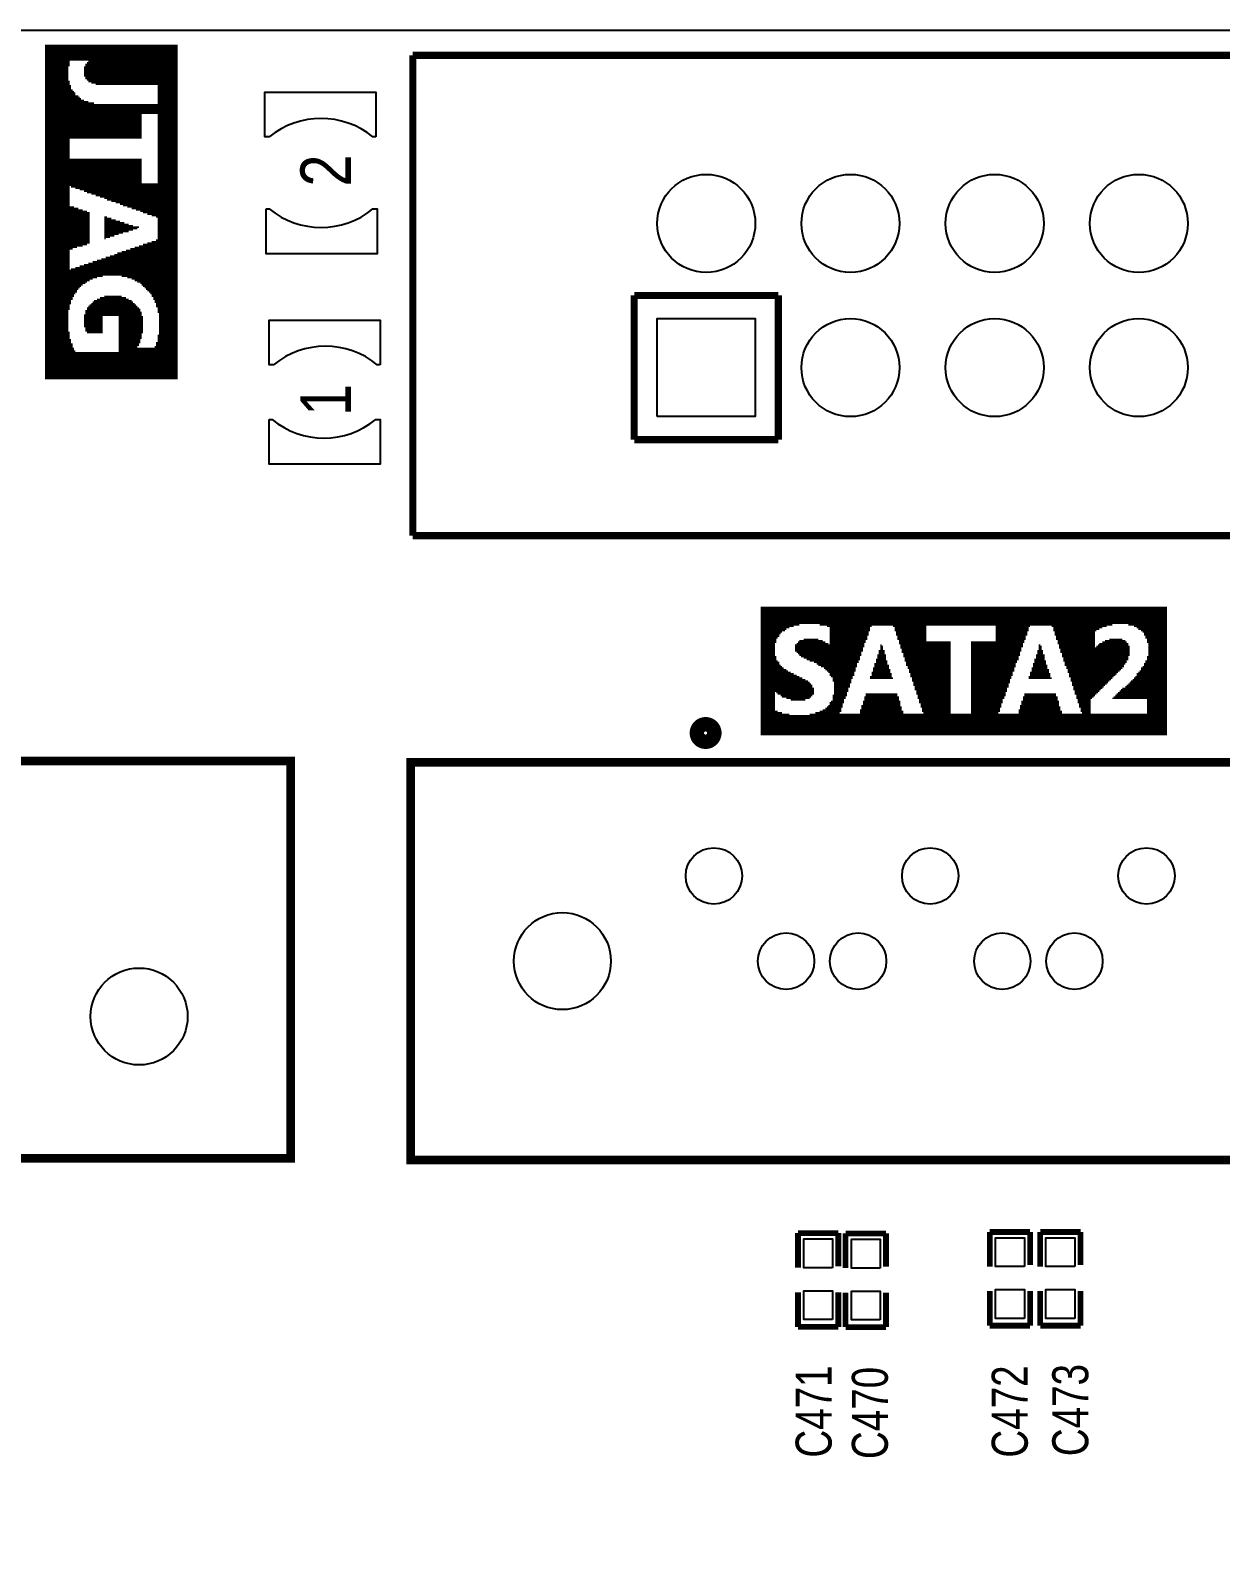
# Model space of a CAD drawing. Extents: x -7 to 215, y -4 to 107.
# Drawn here: x 27.19 to 48.15, y 79.84 to 106.65 of the extents above; entities that cross this region are included whole.
import ezdxf

# ---------------------------------------------------------------- set-up
doc = ezdxf.new("R2010")
doc.units = 0
for name, color, linetype in [('BG_OUTLINE', 3, 'CONTINUOUS'), ('BG_SILKSCREEN_TOP', 2, 'CONTINUOUS'), ('MA_PEN3', 5, 'CONTINUOUS'), ('PG_SILKSCREEN_TOP', 6, 'CONTINUOUS'), ('PIN_TOP', 7, 'CONTINUOUS'), ('RD_SILKSCREEN_TOP', 8, 'CONTINUOUS')]:
    doc.layers.add(name, color=color, linetype=linetype)

msp = doc.modelspace()

# ---------------------------------------------------------------- linework, layer by layer
at = {"layer": 'BG_OUTLINE'}
msp.add_lwpolyline([(143.775938, 106.654092), (0, 106.654092), (0, 84.5312), (0, 82.086196), (0, 17.586198), (0, 0), (15.002764, 0), (15.002764, 8.255), (33.341564, 8.255), (33.341564, 0), (41.342564, 0), (41.342564, 6.4262, -1), (45.000164, 6.4262), (45.000164, -3.9878), (45.508164, -4.4958), (55.680864, -4.4958)], format="xyb", dxfattribs=at)
at = {"layer": 'BG_SILKSCREEN_TOP'}
for points in [[(33.273492, 104.779064), (33.221422, 104.779064, 0.356579), (31.395162, 104.779064), (31.317692, 104.779064), (31.317692, 105.566464), (33.273492, 105.566464)], [(31.343092, 103.509064), (31.395162, 103.509064, 0.356579), (33.221422, 103.509064), (33.298892, 103.509064), (33.298892, 102.721664), (31.343092, 102.721664)], [(33.349692, 100.765864), (33.297622, 100.765864, 0.356579), (31.471362, 100.765864), (31.393892, 100.765864), (31.393892, 101.553264), (33.349692, 101.553264)], [(31.393892, 99.800664), (31.445962, 99.800664, 0.356579), (33.272222, 99.800664), (33.349692, 99.800664), (33.349692, 99.013264), (31.393892, 99.013264)]]:
    msp.add_lwpolyline(points, format="xyb", close=True, dxfattribs=at)
at = {"layer": 'MA_PEN3', "const_width": 0.0254}
for points in [[(27.459432, 106.401616), (27.459432, 100.508816)], [(27.484832, 106.401616), (27.484832, 100.508816)], [(27.510232, 106.401616), (27.510232, 100.508816)], [(27.535632, 106.401616), (27.535632, 100.508816)], [(27.561032, 106.401616), (27.561032, 100.508816)], [(27.586432, 106.401616), (27.586432, 100.508816)], [(27.611832, 106.401616), (27.611832, 100.508816)], [(27.637232, 106.401616), (27.637232, 100.508816)], [(27.662632, 106.401616), (27.662632, 100.508816)], [(27.688032, 106.401616), (27.688032, 100.508816)], [(27.713432, 106.401616), (27.713432, 100.508816)], [(27.738832, 106.401616), (27.738832, 100.508816)], [(27.764232, 106.401616), (27.764232, 100.508816)], [(27.789632, 106.401616), (27.789632, 100.508816)], [(27.815032, 106.401616), (27.815032, 100.508816)], [(27.840432, 106.401616), (27.840432, 100.508816)], [(27.865832, 106.401616), (27.865832, 106.020616)], [(27.891232, 106.401616), (27.891232, 106.122216)], [(27.916632, 106.401616), (27.916632, 106.122216)], [(27.942032, 106.401616), (27.942032, 106.122216)], [(27.967432, 106.401616), (27.967432, 106.122216)], [(27.992832, 106.401616), (27.992832, 106.122216)], [(28.018232, 106.401616), (28.018232, 106.122216)], [(28.043632, 106.401616), (28.043632, 106.122216)], [(28.069032, 106.401616), (28.069032, 106.122216)], [(28.094432, 106.401616), (28.094432, 106.122216)], [(28.119832, 106.401616), (28.119832, 106.122216)], [(28.145232, 106.401616), (28.145232, 106.122216)], [(28.170632, 106.401616), (28.170632, 106.122216)], [(28.196032, 106.401616), (28.196032, 106.122216)], [(28.221432, 106.401616), (28.221432, 105.741216)], [(28.246832, 106.401616), (28.246832, 105.741216)], [(28.272232, 106.401616), (28.272232, 105.715816)], [(28.297632, 106.401616), (28.297632, 105.715816)], [(28.323032, 106.401616), (28.323032, 105.715816)], [(28.348432, 106.401616), (28.348432, 105.690416)], [(28.373832, 106.401616), (28.373832, 105.690416)], [(28.399232, 106.401616), (28.399232, 105.690416)], [(28.424632, 106.401616), (28.424632, 105.690416)], [(28.450032, 106.401616), (28.450032, 105.690416)], [(28.475432, 106.401616), (28.475432, 105.690416)], [(28.500832, 106.401616), (28.500832, 105.690416)], [(28.526232, 106.401616), (28.526232, 105.690416)], [(28.551632, 106.401616), (28.551632, 105.690416)], [(28.577032, 106.401616), (28.577032, 105.690416)], [(28.602432, 106.401616), (28.602432, 105.690416)], [(28.627832, 106.401616), (28.627832, 105.690416)], [(28.653232, 106.401616), (28.653232, 105.690416)], [(28.678632, 106.401616), (28.678632, 105.690416)], [(28.704032, 106.401616), (28.704032, 105.690416)], [(28.729432, 106.401616), (28.729432, 105.690416)], [(28.754832, 106.401616), (28.754832, 105.690416)], [(28.780232, 106.401616), (28.780232, 105.690416)], [(28.805632, 106.401616), (28.805632, 105.690416)], [(28.831032, 106.401616), (28.831032, 105.690416)], [(28.856432, 106.401616), (28.856432, 105.690416)], [(28.881832, 106.401616), (28.881832, 105.690416)], [(28.907232, 106.401616), (28.907232, 105.690416)], [(28.932632, 106.401616), (28.932632, 105.690416)], [(28.958032, 106.401616), (28.958032, 105.690416)], [(28.983432, 106.401616), (28.983432, 105.690416)], [(29.008832, 106.401616), (29.008832, 105.690416)], [(29.034232, 106.401616), (29.034232, 105.690416)], [(29.059632, 106.401616), (29.059632, 105.690416)], [(29.085032, 106.401616), (29.085032, 105.690416)], [(29.110432, 106.401616), (29.110432, 105.690416)], [(29.135832, 106.401616), (29.135832, 105.690416)], [(29.161232, 106.401616), (29.161232, 105.690416)], [(29.186632, 106.401616), (29.186632, 105.690416)], [(29.212032, 106.401616), (29.212032, 105.690416)], [(29.237432, 106.401616), (29.237432, 105.690416)], [(29.262832, 106.401616), (29.262832, 105.690416)], [(29.288232, 106.401616), (29.288232, 105.690416)], [(29.313632, 106.401616), (29.313632, 105.690416)], [(29.339032, 106.401616), (29.339032, 105.690416)], [(29.364432, 106.401616), (29.364432, 105.690416)], [(29.389832, 106.401616), (29.389832, 105.690416)], [(29.415232, 106.401616), (29.415232, 105.690416)], [(29.440632, 106.401616), (29.440632, 101.677216)], [(29.466032, 106.401616), (29.466032, 100.508816)], [(29.491432, 106.401616), (29.491432, 100.508816)], [(29.516832, 106.401616), (29.516832, 100.508816)], [(29.542232, 106.401616), (29.542232, 100.508816)], [(29.567632, 106.401616), (29.567632, 100.508816)], [(29.593032, 106.401616), (29.593032, 100.508816)], [(29.618432, 106.401616), (29.618432, 100.508816)], [(29.643832, 106.401616), (29.643832, 100.508816)], [(29.669232, 106.401616), (29.669232, 100.508816)], [(29.694632, 106.401616), (29.694632, 100.508816)], [(29.720032, 106.401616), (29.720032, 100.508816)], [(29.745432, 106.401616), (29.745432, 100.508816)], [(29.770832, 106.401616), (29.770832, 100.508816)], [(28.145232, 106.020616), (28.145232, 105.842816)], [(28.170632, 106.071416), (28.170632, 105.792016)], [(28.196032, 106.096816), (28.196032, 105.766616)], [(27.865832, 105.766616), (27.865832, 101.728016)], [(27.891232, 105.690416), (27.891232, 104.750616)], [(27.916632, 105.614216), (27.916632, 104.750616)], [(27.942032, 105.588816), (27.942032, 104.750616)], [(27.967432, 105.563416), (27.967432, 104.750616)], [(27.992832, 105.512616), (27.992832, 104.750616)], [(28.018232, 105.512616), (28.018232, 104.750616)], [(28.043632, 105.487216), (28.043632, 104.750616)], [(28.069032, 105.461816), (28.069032, 104.750616)], [(28.094432, 105.436416), (28.094432, 104.750616)], [(28.119832, 105.436416), (28.119832, 104.750616)], [(28.145232, 105.411016), (28.145232, 104.750616)], [(28.170632, 105.411016), (28.170632, 104.750616)], [(28.196032, 105.411016), (28.196032, 104.750616)], [(28.221432, 105.385616), (28.221432, 104.750616)], [(28.246832, 105.385616), (28.246832, 104.750616)], [(28.272232, 105.385616), (28.272232, 104.750616)], [(28.297632, 105.385616), (28.297632, 104.750616)], [(28.323032, 105.360216), (28.323032, 104.750616)], [(28.348432, 105.360216), (28.348432, 104.750616)], [(28.373832, 105.360216), (28.373832, 104.750616)], [(28.399232, 105.360216), (28.399232, 104.750616)], [(28.424632, 105.360216), (28.424632, 104.750616)], [(28.450032, 105.360216), (28.450032, 104.750616)], [(28.475432, 105.360216), (28.475432, 104.750616)], [(28.500832, 105.360216), (28.500832, 104.750616)], [(28.526232, 105.360216), (28.526232, 104.750616)], [(28.551632, 105.360216), (28.551632, 104.750616)], [(28.577032, 105.360216), (28.577032, 104.750616)], [(28.602432, 105.360216), (28.602432, 104.750616)], [(28.627832, 105.360216), (28.627832, 104.750616)], [(28.653232, 105.360216), (28.653232, 104.750616)], [(28.678632, 105.360216), (28.678632, 104.750616)], [(28.704032, 105.360216), (28.704032, 104.750616)], [(28.729432, 105.360216), (28.729432, 104.750616)], [(28.754832, 105.360216), (28.754832, 104.750616)], [(28.780232, 105.360216), (28.780232, 104.750616)], [(28.805632, 105.360216), (28.805632, 104.750616)], [(28.831032, 105.360216), (28.831032, 104.750616)], [(28.856432, 105.360216), (28.856432, 104.750616)], [(28.881832, 105.360216), (28.881832, 104.750616)], [(28.907232, 105.360216), (28.907232, 104.750616)], [(28.932632, 105.360216), (28.932632, 104.750616)], [(28.958032, 105.360216), (28.958032, 104.750616)], [(28.983432, 105.360216), (28.983432, 104.750616)], [(29.008832, 105.360216), (29.008832, 104.750616)], [(29.034232, 105.360216), (29.034232, 104.750616)], [(29.059632, 105.360216), (29.059632, 104.750616)], [(29.085032, 105.360216), (29.085032, 104.750616)], [(29.110432, 105.360216), (29.110432, 104.750616)], [(29.135832, 105.360216), (29.135832, 104.750616)], [(29.161232, 105.360216), (29.161232, 105.182416)], [(29.186632, 105.360216), (29.186632, 105.182416)], [(29.212032, 105.360216), (29.212032, 105.182416)], [(29.237432, 105.360216), (29.237432, 105.182416)], [(29.262832, 105.360216), (29.262832, 105.182416)], [(29.288232, 105.360216), (29.288232, 105.182416)], [(29.313632, 105.360216), (29.313632, 105.182416)], [(29.339032, 105.360216), (29.339032, 105.182416)], [(29.364432, 105.360216), (29.364432, 105.182416)], [(29.389832, 105.360216), (29.389832, 105.182416)], [(29.415232, 105.360216), (29.415232, 105.182416)], [(27.891232, 104.395016), (27.891232, 103.912416)], [(27.916632, 104.395016), (27.916632, 103.887016)], [(27.942032, 104.395016), (27.942032, 103.887016)], [(27.967432, 104.395016), (27.967432, 103.887016)], [(27.992832, 104.395016), (27.992832, 103.861616)], [(28.018232, 104.395016), (28.018232, 103.861616)], [(28.043632, 104.395016), (28.043632, 103.861616)], [(28.069032, 104.395016), (28.069032, 103.836216)], [(28.094432, 104.395016), (28.094432, 103.836216)], [(28.119832, 104.395016), (28.119832, 103.836216)], [(28.145232, 104.395016), (28.145232, 103.810816)], [(28.170632, 104.395016), (28.170632, 103.810816)], [(28.196032, 104.395016), (28.196032, 103.785416)], [(28.221432, 104.395016), (28.221432, 103.785416)], [(28.246832, 104.395016), (28.246832, 103.785416)], [(28.272232, 104.395016), (28.272232, 103.760016)], [(28.297632, 104.395016), (28.297632, 103.760016)], [(28.323032, 104.395016), (28.323032, 103.760016)], [(28.348432, 104.395016), (28.348432, 103.734616)], [(28.373832, 104.395016), (28.373832, 103.734616)], [(28.399232, 104.395016), (28.399232, 103.734616)], [(28.424632, 104.395016), (28.424632, 103.709216)], [(28.450032, 104.395016), (28.450032, 103.709216)], [(28.475432, 104.395016), (28.475432, 103.709216)], [(28.500832, 104.395016), (28.500832, 103.683816)], [(28.526232, 104.395016), (28.526232, 103.683816)], [(28.551632, 104.395016), (28.551632, 103.658416)], [(28.577032, 104.395016), (28.577032, 103.658416)], [(28.602432, 104.395016), (28.602432, 103.658416)], [(28.627832, 104.395016), (28.627832, 103.633016)], [(28.653232, 104.395016), (28.653232, 103.633016)], [(28.678632, 104.395016), (28.678632, 103.633016)], [(28.704032, 104.395016), (28.704032, 103.607616)], [(28.729432, 104.395016), (28.729432, 103.607616)], [(28.754832, 104.395016), (28.754832, 103.607616)], [(28.780232, 104.395016), (28.780232, 103.582216)], [(28.805632, 104.395016), (28.805632, 103.582216)], [(28.831032, 104.395016), (28.831032, 103.556816)], [(28.856432, 104.395016), (28.856432, 103.556816)], [(28.881832, 104.395016), (28.881832, 103.556816)], [(28.907232, 104.395016), (28.907232, 103.531416)], [(28.932632, 104.395016), (28.932632, 103.531416)], [(28.958032, 104.395016), (28.958032, 103.531416)], [(28.983432, 104.395016), (28.983432, 103.506016)], [(29.008832, 104.395016), (29.008832, 103.506016)], [(29.034232, 104.395016), (29.034232, 103.506016)], [(29.059632, 104.395016), (29.059632, 103.480616)], [(29.085032, 104.395016), (29.085032, 103.480616)], [(29.110432, 104.395016), (29.110432, 103.480616)], [(29.135832, 104.395016), (29.135832, 103.455216)], [(29.161232, 103.963216), (29.161232, 103.455216)], [(29.186632, 103.963216), (29.186632, 103.429816)], [(29.212032, 103.963216), (29.212032, 103.429816)], [(29.237432, 103.963216), (29.237432, 103.429816)], [(29.262832, 103.963216), (29.262832, 103.404416)], [(29.288232, 103.963216), (29.288232, 103.404416)], [(29.313632, 103.963216), (29.313632, 103.404416)], [(29.339032, 103.963216), (29.339032, 103.379016)], [(29.364432, 103.963216), (29.364432, 103.379016)], [(29.389832, 103.963216), (29.389832, 103.379016)], [(29.415232, 103.963216), (29.415232, 103.353616)], [(27.891232, 103.556816), (27.891232, 102.794816)], [(27.916632, 103.556816), (27.916632, 102.794816)], [(27.942032, 103.556816), (27.942032, 102.820216)], [(27.967432, 103.531416), (27.967432, 102.820216)], [(27.992832, 103.531416), (27.992832, 102.820216)], [(28.018232, 103.531416), (28.018232, 102.845616)], [(28.043632, 103.506016), (28.043632, 102.845616)], [(28.069032, 103.506016), (28.069032, 102.845616)], [(28.094432, 103.506016), (28.094432, 102.845616)], [(28.119832, 103.480616), (28.119832, 102.871016)], [(28.145232, 103.480616), (28.145232, 102.871016)], [(28.170632, 103.480616), (28.170632, 102.871016)], [(28.196032, 103.455216), (28.196032, 102.896416)], [(28.221432, 103.455216), (28.221432, 102.896416)], [(28.500832, 103.379016), (28.500832, 102.972616)], [(28.526232, 103.379016), (28.526232, 102.998016)], [(28.551632, 103.353616), (28.551632, 102.998016)], [(28.577032, 103.353616), (28.577032, 102.998016)], [(28.602432, 103.353616), (28.602432, 103.023416)], [(28.627832, 103.328216), (28.627832, 103.023416)], [(28.653232, 103.328216), (28.653232, 103.023416)], [(28.678632, 103.328216), (28.678632, 103.048816)], [(28.704032, 103.302816), (28.704032, 103.048816)], [(28.729432, 103.302816), (28.729432, 103.048816)], [(28.754832, 103.302816), (28.754832, 103.074216)], [(28.780232, 103.277416), (28.780232, 103.074216)], [(28.805632, 103.277416), (28.805632, 103.074216)], [(28.831032, 103.277416), (28.831032, 103.099616)], [(28.856432, 103.252016), (28.856432, 103.099616)], [(28.881832, 103.252016), (28.881832, 103.099616)], [(28.907232, 103.252016), (28.907232, 103.099616)], [(28.932632, 103.226616), (28.932632, 103.125016)], [(28.958032, 103.226616), (28.958032, 103.125016)], [(28.983432, 103.226616), (28.983432, 103.125016)], [(29.008832, 103.201216), (29.008832, 103.150416)], [(29.034232, 103.201216), (29.034232, 103.150416)], [(29.059632, 103.201216), (29.059632, 103.150416)], [(29.085032, 103.201216), (29.085032, 103.175816)], [(29.339032, 102.947216), (29.339032, 101.956616)], [(29.364432, 102.947216), (29.364432, 101.905816)], [(29.389832, 102.947216), (29.389832, 101.855016)], [(29.415232, 102.972616), (29.415232, 101.778816)], [(28.602432, 102.693216), (28.602432, 102.337616)], [(28.627832, 102.693216), (28.627832, 102.337616)], [(28.653232, 102.693216), (28.653232, 102.337616)], [(28.678632, 102.718616), (28.678632, 102.337616)], [(28.704032, 102.718616), (28.704032, 102.337616)], [(28.729432, 102.744016), (28.729432, 102.337616)], [(28.754832, 102.744016), (28.754832, 102.337616)], [(28.780232, 102.744016), (28.780232, 102.337616)], [(28.805632, 102.769416), (28.805632, 102.312216)], [(28.831032, 102.769416), (28.831032, 102.312216)], [(28.856432, 102.769416), (28.856432, 102.312216)], [(28.881832, 102.794816), (28.881832, 102.312216)], [(28.907232, 102.794816), (28.907232, 102.286816)], [(28.932632, 102.794816), (28.932632, 102.286816)], [(28.958032, 102.820216), (28.958032, 102.286816)], [(28.983432, 102.820216), (28.983432, 102.261416)], [(29.008832, 102.820216), (29.008832, 102.261416)], [(29.034232, 102.845616), (29.034232, 102.236016)], [(29.059632, 102.845616), (29.059632, 102.236016)], [(29.085032, 102.845616), (29.085032, 102.210616)], [(29.110432, 102.871016), (29.110432, 102.210616)], [(29.135832, 102.871016), (29.135832, 102.185216)], [(29.161232, 102.871016), (29.161232, 102.159816)], [(29.186632, 102.896416), (29.186632, 102.134416)], [(29.212032, 102.896416), (29.212032, 102.109016)], [(29.237432, 102.896416), (29.237432, 102.083616)], [(29.262832, 102.921816), (29.262832, 102.058216)], [(29.288232, 102.921816), (29.288232, 102.032816)], [(29.313632, 102.921816), (29.313632, 102.007416)], [(27.891232, 102.439216), (27.891232, 101.829616)], [(27.916632, 102.464616), (27.916632, 101.905816)], [(27.942032, 102.464616), (27.942032, 101.956616)], [(27.967432, 102.464616), (27.967432, 102.007416)], [(27.992832, 102.490016), (27.992832, 102.032816)], [(28.018232, 102.490016), (28.018232, 102.083616)], [(28.043632, 102.490016), (28.043632, 102.109016)], [(28.069032, 102.515416), (28.069032, 102.134416)], [(28.094432, 102.515416), (28.094432, 102.159816)], [(28.119832, 102.515416), (28.119832, 102.185216)], [(28.145232, 102.540816), (28.145232, 102.185216)], [(28.170632, 102.540816), (28.170632, 102.210616)], [(28.196032, 102.540816), (28.196032, 102.236016)], [(28.221432, 102.566216), (28.221432, 102.236016)], [(28.246832, 102.566216), (28.246832, 102.261416)], [(28.272232, 102.566216), (28.272232, 102.261416)], [(28.297632, 102.591616), (28.297632, 102.286816)], [(28.323032, 102.591616), (28.323032, 102.286816)], [(28.348432, 102.591616), (28.348432, 102.286816)], [(28.373832, 102.617016), (28.373832, 102.312216)], [(28.399232, 102.617016), (28.399232, 102.312216)], [(28.424632, 102.617016), (28.424632, 102.312216)], [(28.450032, 102.642416), (28.450032, 102.312216)], [(28.475432, 102.642416), (28.475432, 102.337616)], [(28.500832, 102.642416), (28.500832, 102.337616)], [(28.526232, 102.667816), (28.526232, 102.337616)], [(28.551632, 102.667816), (28.551632, 102.337616)], [(28.577032, 102.667816), (28.577032, 102.337616)], [(28.297632, 101.880416), (28.297632, 101.321616)], [(28.323032, 101.905816), (28.323032, 101.321616)], [(28.348432, 101.905816), (28.348432, 101.321616)], [(28.373832, 101.931216), (28.373832, 101.321616)], [(28.399232, 101.931216), (28.399232, 101.321616)], [(28.424632, 101.956616), (28.424632, 101.321616)], [(28.450032, 101.956616), (28.450032, 101.321616)], [(28.475432, 101.956616), (28.475432, 101.626416)], [(28.500832, 101.982016), (28.500832, 101.626416)], [(28.526232, 101.982016), (28.526232, 101.626416)], [(28.551632, 101.982016), (28.551632, 101.626416)], [(28.577032, 101.982016), (28.577032, 101.626416)], [(28.602432, 101.982016), (28.602432, 101.626416)], [(28.627832, 101.982016), (28.627832, 101.626416)], [(28.653232, 101.982016), (28.653232, 101.626416)], [(28.678632, 101.982016), (28.678632, 101.626416)], [(28.704032, 101.982016), (28.704032, 101.626416)], [(28.729432, 101.982016), (28.729432, 101.626416)], [(28.754832, 101.982016), (28.754832, 100.508816)], [(28.780232, 101.982016), (28.780232, 100.508816)], [(28.805632, 101.956616), (28.805632, 100.508816)], [(28.831032, 101.956616), (28.831032, 100.508816)], [(28.856432, 101.956616), (28.856432, 100.508816)], [(28.881832, 101.931216), (28.881832, 100.508816)], [(28.907232, 101.931216), (28.907232, 100.508816)], [(28.932632, 101.905816), (28.932632, 100.508816)], [(28.958032, 101.905816), (28.958032, 100.508816)], [(28.983432, 101.880416), (28.983432, 100.508816)], [(28.145232, 101.651816), (28.145232, 101.423216)], [(28.170632, 101.728016), (28.170632, 101.347016)], [(28.196032, 101.778816), (28.196032, 101.321616)], [(28.221432, 101.804216), (28.221432, 101.321616)], [(28.246832, 101.829616), (28.246832, 101.321616)], [(28.272232, 101.855016), (28.272232, 101.321616)], [(29.008832, 101.855016), (29.008832, 100.508816)], [(29.034232, 101.829616), (29.034232, 100.508816)], [(29.059632, 101.804216), (29.059632, 100.508816)], [(29.085032, 101.778816), (29.085032, 101.093016)], [(29.110432, 101.753416), (29.110432, 101.143816)], [(29.135832, 101.702616), (29.135832, 101.220016)], [(29.161232, 101.626416), (29.161232, 101.321616)], [(27.865832, 101.347016), (27.865832, 100.508816)], [(27.891232, 101.220016), (27.891232, 100.508816)], [(27.916632, 101.143816), (27.916632, 100.508816)], [(27.942032, 101.067616), (27.942032, 100.508816)], [(29.085032, 101.067616), (29.085032, 100.508816)], [(29.110432, 101.067616), (29.110432, 100.508816)], [(29.135832, 101.067616), (29.135832, 100.508816)], [(29.161232, 101.067616), (29.161232, 100.508816)], [(29.186632, 101.067616), (29.186632, 100.508816)], [(29.212032, 101.067616), (29.212032, 100.508816)], [(29.237432, 101.067616), (29.237432, 100.508816)], [(29.262832, 101.067616), (29.262832, 100.508816)], [(29.288232, 101.067616), (29.288232, 100.508816)], [(29.313632, 101.067616), (29.313632, 100.508816)], [(29.339032, 101.067616), (29.339032, 100.508816)], [(29.364432, 101.067616), (29.364432, 100.508816)], [(29.389832, 101.093016), (29.389832, 100.508816)], [(29.415232, 101.169216), (29.415232, 100.508816)], [(29.440632, 101.296216), (29.440632, 100.508816)], [(27.967432, 101.016816), (27.967432, 100.508816)], [(27.992832, 100.991416), (27.992832, 100.508816)], [(28.018232, 100.991416), (28.018232, 100.508816)], [(28.043632, 100.991416), (28.043632, 100.508816)], [(28.069032, 100.991416), (28.069032, 100.508816)], [(28.094432, 100.991416), (28.094432, 100.508816)], [(28.119832, 100.991416), (28.119832, 100.508816)], [(28.145232, 100.991416), (28.145232, 100.508816)], [(28.170632, 100.991416), (28.170632, 100.508816)], [(28.196032, 100.991416), (28.196032, 100.508816)], [(28.221432, 100.991416), (28.221432, 100.508816)], [(28.246832, 100.991416), (28.246832, 100.508816)], [(28.272232, 100.991416), (28.272232, 100.508816)], [(28.297632, 100.991416), (28.297632, 100.508816)], [(28.323032, 100.991416), (28.323032, 100.508816)], [(28.348432, 100.991416), (28.348432, 100.508816)], [(28.373832, 100.991416), (28.373832, 100.508816)], [(28.399232, 100.991416), (28.399232, 100.508816)], [(28.424632, 100.991416), (28.424632, 100.508816)], [(28.450032, 100.991416), (28.450032, 100.508816)], [(28.475432, 100.991416), (28.475432, 100.508816)], [(28.500832, 100.991416), (28.500832, 100.508816)], [(28.526232, 100.991416), (28.526232, 100.508816)], [(28.551632, 100.991416), (28.551632, 100.508816)], [(28.577032, 100.991416), (28.577032, 100.508816)], [(28.602432, 100.991416), (28.602432, 100.508816)], [(28.627832, 100.991416), (28.627832, 100.508816)], [(28.653232, 100.991416), (28.653232, 100.508816)], [(28.678632, 100.991416), (28.678632, 100.508816)], [(28.704032, 100.991416), (28.704032, 100.508816)], [(28.729432, 100.991416), (28.729432, 100.508816)], [(40.04945, 96.489012), (47.21225, 96.489012)], [(40.04945, 96.463612), (47.21225, 96.463612)], [(40.04945, 96.438212), (47.21225, 96.438212)], [(40.04945, 96.412812), (47.21225, 96.412812)], [(40.04945, 96.387412), (47.21225, 96.387412)], [(40.04945, 96.362012), (47.21225, 96.362012)], [(40.04945, 96.336612), (47.21225, 96.336612)], [(40.04945, 96.311212), (47.21225, 96.311212)], [(40.04945, 96.285812), (47.21225, 96.285812)], [(40.04945, 96.260412), (47.21225, 96.260412)], [(40.04945, 96.235012), (47.21225, 96.235012)], [(40.04945, 96.209612), (47.21225, 96.209612)], [(40.04945, 96.184212), (40.73525, 96.184212)], [(40.04945, 96.158812), (40.63365, 96.158812)], [(40.04945, 96.133412), (40.55745, 96.133412)], [(40.04945, 96.108012), (40.50665, 96.108012)], [(40.04945, 96.082612), (40.48125, 96.082612)], [(40.04945, 96.057212), (40.43045, 96.057212)], [(40.04945, 96.031812), (40.40505, 96.031812)], [(40.04945, 96.006412), (40.37965, 96.006412)], [(40.04945, 95.981012), (40.37965, 95.981012)], [(41.09085, 96.184212), (46.24705, 96.184212)], [(41.21785, 96.158812), (42.00525, 96.158812)], [(41.26865, 96.133412), (41.97985, 96.133412)], [(41.26865, 96.108012), (41.97985, 96.108012)], [(41.26865, 96.082612), (41.97985, 96.082612)], [(41.26865, 96.057212), (41.95445, 96.057212)], [(41.26865, 96.031812), (41.95445, 96.031812)], [(41.26865, 96.006412), (41.95445, 96.006412)], [(41.26865, 95.981012), (41.92905, 95.981012)], [(42.38625, 96.158812), (42.97045, 96.158812)], [(42.41165, 96.133412), (42.97045, 96.133412)], [(42.41165, 96.108012), (42.97045, 96.108012)], [(42.41165, 96.082612), (42.97045, 96.082612)], [(42.43705, 96.057212), (42.97045, 96.057212)], [(42.43705, 96.031812), (42.97045, 96.031812)], [(42.43705, 96.006412), (42.97045, 96.006412)], [(42.46245, 95.981012), (42.97045, 95.981012)], [(44.18965, 96.158812), (44.79925, 96.158812)], [(44.18965, 96.133412), (44.77385, 96.133412)], [(44.18965, 96.108012), (44.77385, 96.108012)], [(44.18965, 96.082612), (44.77385, 96.082612)], [(44.18965, 96.057212), (44.74845, 96.057212)], [(44.18965, 96.031812), (44.74845, 96.031812)], [(44.18965, 96.006412), (44.74845, 96.006412)], [(44.18965, 95.981012), (44.72305, 95.981012)], [(45.18025, 96.158812), (46.14545, 96.158812)], [(45.20565, 96.133412), (46.06925, 96.133412)], [(45.20565, 96.108012), (46.01845, 96.108012)], [(45.20565, 96.082612), (45.96765, 96.082612)], [(45.23105, 96.057212), (45.94225, 96.057212)], [(45.23105, 96.031812), (45.94225, 96.031812)], [(45.23105, 96.006412), (45.94225, 96.006412)], [(45.25645, 95.981012), (45.94225, 95.981012)], [(46.52645, 96.184212), (47.21225, 96.184212)], [(46.62805, 96.158812), (47.21225, 96.158812)], [(46.67885, 96.133412), (47.21225, 96.133412)], [(46.70425, 96.108012), (47.21225, 96.108012)], [(46.75505, 96.082612), (47.21225, 96.082612)], [(46.78045, 96.057212), (47.21225, 96.057212)], [(46.80585, 96.031812), (47.21225, 96.031812)], [(46.80585, 96.006412), (47.21225, 96.006412)], [(46.83125, 95.981012), (47.21225, 95.981012)], [(40.04945, 95.955612), (40.35425, 95.955612)], [(40.04945, 95.930212), (40.32885, 95.930212)], [(40.04945, 95.904812), (40.32885, 95.904812)], [(40.04945, 95.879412), (40.32885, 95.879412)], [(40.04945, 95.854012), (40.30345, 95.854012)], [(40.04945, 95.828612), (40.30345, 95.828612)], [(40.04945, 95.803212), (40.30345, 95.803212)], [(40.04945, 95.777812), (40.30345, 95.777812)], [(40.04945, 95.752412), (40.30345, 95.752412)], [(40.04945, 95.727012), (40.30345, 95.727012)], [(40.04945, 95.701612), (40.30345, 95.701612)], [(40.65905, 95.828612), (41.87825, 95.828612)], [(40.65905, 95.803212), (41.87825, 95.803212)], [(40.65905, 95.777812), (41.85285, 95.777812)], [(40.65905, 95.752412), (41.85285, 95.752412)], [(40.65905, 95.727012), (41.85285, 95.727012)], [(40.68445, 95.854012), (41.24325, 95.854012)], [(40.68445, 95.701612), (41.82745, 95.701612)], [(40.70985, 95.879412), (41.19245, 95.879412)], [(40.73525, 95.904812), (41.14165, 95.904812)], [(40.81145, 95.930212), (41.06545, 95.930212)], [(41.26865, 95.955612), (41.92905, 95.955612)], [(41.26865, 95.930212), (41.92905, 95.930212)], [(41.26865, 95.904812), (41.90365, 95.904812)], [(41.26865, 95.879412), (41.90365, 95.879412)], [(41.26865, 95.854012), (41.87825, 95.854012)], [(42.13225, 95.727012), (42.23385, 95.727012)], [(42.13225, 95.701612), (42.23385, 95.701612)], [(42.15765, 95.828612), (42.18305, 95.828612)], [(42.15765, 95.803212), (42.20845, 95.803212)], [(42.15765, 95.777812), (42.20845, 95.777812)], [(42.15765, 95.752412), (42.20845, 95.752412)], [(42.46245, 95.955612), (42.97045, 95.955612)], [(42.46245, 95.930212), (42.97045, 95.930212)], [(42.48785, 95.904812), (42.97045, 95.904812)], [(42.48785, 95.879412), (43.40225, 95.879412)], [(42.48785, 95.854012), (43.40225, 95.854012)], [(42.51325, 95.828612), (43.40225, 95.828612)], [(42.51325, 95.803212), (43.40225, 95.803212)], [(42.51325, 95.777812), (43.40225, 95.777812)], [(42.53865, 95.752412), (43.40225, 95.752412)], [(42.53865, 95.727012), (43.40225, 95.727012)], [(42.53865, 95.701612), (43.40225, 95.701612)], [(43.75785, 95.879412), (44.69765, 95.879412)], [(43.75785, 95.854012), (44.67225, 95.854012)], [(43.75785, 95.828612), (44.67225, 95.828612)], [(43.75785, 95.803212), (44.67225, 95.803212)], [(43.75785, 95.777812), (44.64685, 95.777812)], [(43.75785, 95.752412), (44.64685, 95.752412)], [(43.75785, 95.727012), (44.64685, 95.727012)], [(43.75785, 95.701612), (44.62145, 95.701612)], [(44.18965, 95.955612), (44.72305, 95.955612)], [(44.18965, 95.930212), (44.72305, 95.930212)], [(44.18965, 95.904812), (44.69765, 95.904812)], [(44.92625, 95.727012), (45.02785, 95.727012)], [(44.92625, 95.701612), (45.02785, 95.701612)], [(44.95165, 95.828612), (44.97705, 95.828612)], [(44.95165, 95.803212), (45.00245, 95.803212)], [(44.95165, 95.777812), (45.00245, 95.777812)], [(44.95165, 95.752412), (45.00245, 95.752412)], [(45.25645, 95.955612), (45.94225, 95.955612)], [(45.25645, 95.930212), (45.94225, 95.930212)], [(45.28185, 95.904812), (45.94225, 95.904812)], [(45.28185, 95.879412), (45.94225, 95.879412)], [(45.28185, 95.854012), (45.94225, 95.854012)], [(45.30725, 95.828612), (45.94225, 95.828612)], [(45.30725, 95.803212), (45.94225, 95.803212)], [(45.30725, 95.777812), (46.55185, 95.777812)], [(45.33265, 95.752412), (46.55185, 95.752412)], [(45.33265, 95.727012), (46.55185, 95.727012)], [(45.33265, 95.701612), (46.55185, 95.701612)], [(45.96765, 95.803212), (46.55185, 95.803212)], [(45.99305, 95.828612), (46.52645, 95.828612)], [(46.01845, 95.854012), (46.52645, 95.854012)], [(46.06925, 95.879412), (46.50105, 95.879412)], [(46.12005, 95.904812), (46.47565, 95.904812)], [(46.19625, 95.930212), (46.42485, 95.930212)], [(46.83125, 95.955612), (47.21225, 95.955612)], [(46.85665, 95.930212), (47.21225, 95.930212)], [(46.85665, 95.904812), (47.21225, 95.904812)], [(46.85665, 95.879412), (47.21225, 95.879412)], [(46.88205, 95.854012), (47.21225, 95.854012)], [(46.88205, 95.828612), (47.21225, 95.828612)], [(46.88205, 95.803212), (47.21225, 95.803212)], [(46.88205, 95.777812), (47.21225, 95.777812)], [(46.88205, 95.752412), (47.21225, 95.752412)], [(46.88205, 95.727012), (47.21225, 95.727012)], [(46.88205, 95.701612), (47.21225, 95.701612)], [(40.04945, 95.676212), (40.30345, 95.676212)], [(40.04945, 95.650812), (40.30345, 95.650812)], [(40.04945, 95.625412), (40.32885, 95.625412)], [(40.04945, 95.600012), (40.32885, 95.600012)], [(40.04945, 95.574612), (40.32885, 95.574612)], [(40.04945, 95.549212), (40.35425, 95.549212)], [(40.04945, 95.523812), (40.37965, 95.523812)], [(40.04945, 95.498412), (40.37965, 95.498412)], [(40.04945, 95.473012), (40.40505, 95.473012)], [(40.04945, 95.447612), (40.43045, 95.447612)], [(40.70985, 95.676212), (41.82745, 95.676212)], [(40.73525, 95.650812), (41.82745, 95.650812)], [(40.76065, 95.625412), (41.80205, 95.625412)], [(40.81145, 95.600012), (41.80205, 95.600012)], [(40.86225, 95.574612), (41.80205, 95.574612)], [(40.91305, 95.549212), (41.77665, 95.549212)], [(40.98925, 95.523812), (41.77665, 95.523812)], [(41.04005, 95.498412), (41.75125, 95.498412)], [(41.06545, 95.473012), (41.75125, 95.473012)], [(41.11625, 95.447612), (41.75125, 95.447612)], [(42.05605, 95.498412), (42.28465, 95.498412)], [(42.05605, 95.473012), (42.31005, 95.473012)], [(42.05605, 95.447612), (42.31005, 95.447612)], [(42.08145, 95.574612), (42.25925, 95.574612)], [(42.08145, 95.549212), (42.28465, 95.549212)], [(42.08145, 95.523812), (42.28465, 95.523812)], [(42.10685, 95.650812), (42.25925, 95.650812)], [(42.10685, 95.625412), (42.25925, 95.625412)], [(42.10685, 95.600012), (42.25925, 95.600012)], [(42.13225, 95.676212), (42.23385, 95.676212)], [(42.56405, 95.676212), (43.40225, 95.676212)], [(42.56405, 95.650812), (43.40225, 95.650812)], [(42.56405, 95.625412), (43.40225, 95.625412)], [(42.58945, 95.600012), (43.40225, 95.600012)], [(42.58945, 95.574612), (43.40225, 95.574612)], [(42.58945, 95.549212), (43.40225, 95.549212)], [(42.61485, 95.523812), (43.40225, 95.523812)], [(42.61485, 95.498412), (43.40225, 95.498412)], [(42.61485, 95.473012), (43.40225, 95.473012)], [(42.64025, 95.447612), (43.40225, 95.447612)], [(43.75785, 95.676212), (44.62145, 95.676212)], [(43.75785, 95.650812), (44.62145, 95.650812)], [(43.75785, 95.625412), (44.59605, 95.625412)], [(43.75785, 95.600012), (44.59605, 95.600012)], [(43.75785, 95.574612), (44.59605, 95.574612)], [(43.75785, 95.549212), (44.57065, 95.549212)], [(43.75785, 95.523812), (44.57065, 95.523812)], [(43.75785, 95.498412), (44.54525, 95.498412)], [(43.75785, 95.473012), (44.54525, 95.473012)], [(43.75785, 95.447612), (44.54525, 95.447612)], [(44.85005, 95.498412), (45.07865, 95.498412)], [(44.85005, 95.473012), (45.10405, 95.473012)], [(44.85005, 95.447612), (45.10405, 95.447612)], [(44.87545, 95.574612), (45.05325, 95.574612)], [(44.87545, 95.549212), (45.07865, 95.549212)], [(44.87545, 95.523812), (45.07865, 95.523812)], [(44.90085, 95.650812), (45.05325, 95.650812)], [(44.90085, 95.625412), (45.05325, 95.625412)], [(44.90085, 95.600012), (45.05325, 95.600012)], [(44.92625, 95.676212), (45.02785, 95.676212)], [(45.35805, 95.676212), (46.55185, 95.676212)], [(45.35805, 95.650812), (46.55185, 95.650812)], [(45.35805, 95.625412), (46.52645, 95.625412)], [(45.38345, 95.600012), (46.52645, 95.600012)], [(45.38345, 95.574612), (46.52645, 95.574612)], [(45.38345, 95.549212), (46.50105, 95.549212)], [(45.40885, 95.523812), (46.50105, 95.523812)], [(45.40885, 95.498412), (46.47565, 95.498412)], [(45.40885, 95.473012), (46.45025, 95.473012)], [(45.43425, 95.447612), (46.45025, 95.447612)], [(46.78045, 95.447612), (47.21225, 95.447612)], [(46.80585, 95.498412), (47.21225, 95.498412)], [(46.80585, 95.473012), (47.21225, 95.473012)], [(46.83125, 95.549212), (47.21225, 95.549212)], [(46.83125, 95.523812), (47.21225, 95.523812)], [(46.85665, 95.625412), (47.21225, 95.625412)], [(46.85665, 95.600012), (47.21225, 95.600012)], [(46.85665, 95.574612), (47.21225, 95.574612)], [(46.88205, 95.676212), (47.21225, 95.676212)], [(46.88205, 95.650812), (47.21225, 95.650812)], [(40.04945, 95.422212), (40.45585, 95.422212)], [(40.04945, 95.396812), (40.50665, 95.396812)], [(40.04945, 95.371412), (40.53205, 95.371412)], [(40.04945, 95.346012), (40.58285, 95.346012)], [(40.04945, 95.320612), (40.63365, 95.320612)], [(40.04945, 95.295212), (40.68445, 95.295212)], [(40.04945, 95.269812), (40.73525, 95.269812)], [(40.04945, 95.244412), (40.78605, 95.244412)], [(40.04945, 95.219012), (40.83685, 95.219012)], [(40.04945, 95.193612), (40.88765, 95.193612)], [(40.04945, 95.168212), (40.91305, 95.168212)], [(41.16705, 95.422212), (41.72585, 95.422212)], [(41.19245, 95.396812), (41.72585, 95.396812)], [(41.21785, 95.371412), (41.72585, 95.371412)], [(41.24325, 95.346012), (41.70045, 95.346012)], [(41.26865, 95.320612), (41.70045, 95.320612)], [(41.26865, 95.295212), (41.70045, 95.295212)], [(41.29405, 95.269812), (41.67505, 95.269812)], [(41.31945, 95.244412), (41.67505, 95.244412)], [(41.31945, 95.219012), (41.64965, 95.219012)], [(41.31945, 95.193612), (41.64965, 95.193612)], [(41.34485, 95.168212), (41.64965, 95.168212)], [(41.97985, 95.269812), (42.36085, 95.269812)], [(41.97985, 95.244412), (42.38625, 95.244412)], [(42.00525, 95.346012), (42.33545, 95.346012)], [(42.00525, 95.320612), (42.36085, 95.320612)], [(42.00525, 95.295212), (42.36085, 95.295212)], [(42.03065, 95.422212), (42.31005, 95.422212)], [(42.03065, 95.396812), (42.33545, 95.396812)], [(42.03065, 95.371412), (42.33545, 95.371412)], [(42.64025, 95.422212), (43.40225, 95.422212)], [(42.66565, 95.396812), (43.40225, 95.396812)], [(42.66565, 95.371412), (43.40225, 95.371412)], [(42.66565, 95.346012), (43.40225, 95.346012)], [(42.69105, 95.320612), (43.40225, 95.320612)], [(42.69105, 95.295212), (43.40225, 95.295212)], [(42.69105, 95.269812), (43.40225, 95.269812)], [(42.71645, 95.244412), (43.40225, 95.244412)], [(42.71645, 95.219012), (43.40225, 95.219012)], [(42.71645, 95.193612), (43.40225, 95.193612)], [(42.74185, 95.168212), (43.40225, 95.168212)], [(43.75785, 95.422212), (44.51985, 95.422212)], [(43.75785, 95.396812), (44.51985, 95.396812)], [(43.75785, 95.371412), (44.51985, 95.371412)], [(43.75785, 95.346012), (44.49445, 95.346012)], [(43.75785, 95.320612), (44.49445, 95.320612)], [(43.75785, 95.295212), (44.49445, 95.295212)], [(43.75785, 95.269812), (44.46905, 95.269812)], [(43.75785, 95.244412), (44.46905, 95.244412)], [(43.75785, 95.219012), (44.44365, 95.219012)], [(43.75785, 95.193612), (44.44365, 95.193612)], [(43.75785, 95.168212), (44.44365, 95.168212)], [(44.77385, 95.269812), (45.15485, 95.269812)], [(44.77385, 95.244412), (45.18025, 95.244412)], [(44.79925, 95.346012), (45.12945, 95.346012)], [(44.79925, 95.320612), (45.15485, 95.320612)], [(44.79925, 95.295212), (45.15485, 95.295212)], [(44.82465, 95.422212), (45.10405, 95.422212)], [(44.82465, 95.396812), (45.12945, 95.396812)], [(44.82465, 95.371412), (45.12945, 95.371412)], [(45.43425, 95.422212), (46.42485, 95.422212)], [(45.45965, 95.396812), (46.39945, 95.396812)], [(45.45965, 95.371412), (46.37405, 95.371412)], [(45.45965, 95.346012), (46.34865, 95.346012)], [(45.48505, 95.320612), (46.32325, 95.320612)], [(45.48505, 95.295212), (46.29785, 95.295212)], [(45.48505, 95.269812), (46.27245, 95.269812)], [(45.51045, 95.244412), (46.24705, 95.244412)], [(45.51045, 95.219012), (46.22165, 95.219012)], [(45.51045, 95.193612), (46.19625, 95.193612)], [(45.53585, 95.168212), (46.17085, 95.168212)], [(46.55185, 95.168212), (47.21225, 95.168212)], [(46.57725, 95.193612), (47.21225, 95.193612)], [(46.60265, 95.219012), (47.21225, 95.219012)], [(46.62805, 95.244412), (47.21225, 95.244412)], [(46.65345, 95.269812), (47.21225, 95.269812)], [(46.67885, 95.320612), (47.21225, 95.320612)], [(46.67885, 95.295212), (47.21225, 95.295212)], [(46.70425, 95.346012), (47.21225, 95.346012)], [(46.72965, 95.371412), (47.21225, 95.371412)], [(46.75505, 95.422212), (47.21225, 95.422212)], [(46.75505, 95.396812), (47.21225, 95.396812)], [(40.04945, 95.142812), (40.93845, 95.142812)], [(40.04945, 95.117412), (40.96385, 95.117412)], [(40.04945, 95.092012), (40.96385, 95.092012)], [(40.04945, 95.066612), (40.98925, 95.066612)], [(40.04945, 95.041212), (40.98925, 95.041212)], [(40.04945, 95.015812), (40.98925, 95.015812)], [(40.04945, 94.990412), (40.30345, 94.990412)], [(40.04945, 94.965012), (40.30345, 94.965012)], [(40.04945, 94.939612), (40.30345, 94.939612)], [(40.04945, 94.914212), (40.30345, 94.914212)], [(40.32885, 94.990412), (40.98925, 94.990412)], [(40.35425, 94.965012), (40.98925, 94.965012)], [(40.40505, 94.939612), (40.96385, 94.939612)], [(40.43045, 94.914212), (40.93845, 94.914212)], [(41.31945, 94.939612), (41.57345, 94.939612)], [(41.31945, 94.914212), (41.54805, 94.914212)], [(41.34485, 95.142812), (41.62425, 95.142812)], [(41.34485, 95.117412), (41.62425, 95.117412)], [(41.34485, 95.092012), (41.62425, 95.092012)], [(41.34485, 95.066612), (41.59885, 95.066612)], [(41.34485, 95.041212), (41.59885, 95.041212)], [(41.34485, 95.015812), (41.59885, 95.015812)], [(41.34485, 94.990412), (41.57345, 94.990412)], [(41.34485, 94.965012), (41.57345, 94.965012)], [(41.87825, 94.914212), (42.48785, 94.914212)], [(41.90365, 94.965012), (42.46245, 94.965012)], [(41.90365, 94.939612), (42.46245, 94.939612)], [(42.74185, 95.142812), (43.40225, 95.142812)], [(42.74185, 95.117412), (43.40225, 95.117412)], [(42.76725, 95.092012), (43.40225, 95.092012)], [(42.76725, 95.066612), (43.40225, 95.066612)], [(42.76725, 95.041212), (43.40225, 95.041212)], [(42.79265, 95.015812), (43.40225, 95.015812)], [(42.79265, 94.990412), (43.40225, 94.990412)], [(42.79265, 94.965012), (43.40225, 94.965012)], [(42.81805, 94.939612), (43.40225, 94.939612)], [(42.81805, 94.914212), (43.40225, 94.914212)], [(43.75785, 95.142812), (44.41825, 95.142812)], [(43.75785, 95.117412), (44.41825, 95.117412)], [(43.75785, 95.092012), (44.41825, 95.092012)], [(43.75785, 95.066612), (44.39285, 95.066612)], [(43.75785, 95.041212), (44.39285, 95.041212)], [(43.75785, 95.015812), (44.39285, 95.015812)], [(43.75785, 94.990412), (44.36745, 94.990412)], [(43.75785, 94.965012), (44.36745, 94.965012)], [(43.75785, 94.939612), (44.36745, 94.939612)], [(43.75785, 94.914212), (44.34205, 94.914212)], [(44.67225, 94.914212), (45.28185, 94.914212)], [(44.69765, 94.965012), (45.25645, 94.965012)], [(44.69765, 94.939612), (45.25645, 94.939612)], [(45.53585, 95.142812), (46.14545, 95.142812)], [(45.53585, 95.117412), (46.12005, 95.117412)], [(45.56125, 95.092012), (46.09465, 95.092012)], [(45.56125, 95.066612), (46.06925, 95.066612)], [(45.56125, 95.041212), (46.04385, 95.041212)], [(45.58665, 95.015812), (46.01845, 95.015812)], [(45.58665, 94.990412), (45.99305, 94.990412)], [(45.58665, 94.965012), (45.96765, 94.965012)], [(45.61205, 94.939612), (45.94225, 94.939612)], [(45.61205, 94.914212), (45.91685, 94.914212)], [(46.27245, 94.914212), (47.21225, 94.914212)], [(46.29785, 94.939612), (47.21225, 94.939612)], [(46.32325, 94.965012), (47.21225, 94.965012)], [(46.34865, 94.990412), (47.21225, 94.990412)], [(46.37405, 95.015812), (47.21225, 95.015812)], [(46.39945, 95.041212), (47.21225, 95.041212)], [(46.42485, 95.066612), (47.21225, 95.066612)], [(46.47565, 95.092012), (47.21225, 95.092012)], [(46.50105, 95.117412), (47.21225, 95.117412)], [(46.52645, 95.142812), (47.21225, 95.142812)], [(40.04945, 94.888812), (40.30345, 94.888812)], [(40.04945, 94.863412), (40.30345, 94.863412)], [(40.04945, 94.838012), (40.30345, 94.838012)], [(40.04945, 94.812612), (40.30345, 94.812612)], [(40.04945, 94.787212), (40.30345, 94.787212)], [(40.04945, 94.761812), (40.30345, 94.761812)], [(40.04945, 94.736412), (40.30345, 94.736412)], [(40.04945, 94.711012), (40.30345, 94.711012)], [(40.04945, 94.685612), (40.30345, 94.685612)], [(40.04945, 94.660212), (40.35425, 94.660212)], [(40.04945, 94.634812), (40.43045, 94.634812)], [(40.50665, 94.888812), (40.91305, 94.888812)], [(40.58285, 94.863412), (40.83685, 94.863412)], [(41.01465, 94.634812), (41.44645, 94.634812)], [(41.09085, 94.660212), (41.47185, 94.660212)], [(41.14165, 94.685612), (41.47185, 94.685612)], [(41.19245, 94.711012), (41.47185, 94.711012)], [(41.21785, 94.736412), (41.49725, 94.736412)], [(41.24325, 94.761812), (41.49725, 94.761812)], [(41.26865, 94.812612), (41.52265, 94.812612)], [(41.26865, 94.787212), (41.49725, 94.787212)], [(41.29405, 94.838012), (41.52265, 94.838012)], [(41.31945, 94.888812), (41.54805, 94.888812)], [(41.31945, 94.863412), (41.52265, 94.863412)], [(41.80205, 94.685612), (42.53865, 94.685612)], [(41.80205, 94.660212), (42.56405, 94.660212)], [(41.80205, 94.634812), (42.56405, 94.634812)], [(41.82745, 94.761812), (42.51325, 94.761812)], [(41.82745, 94.736412), (42.53865, 94.736412)], [(41.82745, 94.711012), (42.53865, 94.711012)], [(41.85285, 94.838012), (42.51325, 94.838012)], [(41.85285, 94.812612), (42.51325, 94.812612)], [(41.85285, 94.787212), (42.51325, 94.787212)], [(41.87825, 94.888812), (42.48785, 94.888812)], [(41.87825, 94.863412), (42.48785, 94.863412)], [(42.81805, 94.888812), (43.40225, 94.888812)], [(42.84345, 94.863412), (43.40225, 94.863412)], [(42.84345, 94.838012), (43.40225, 94.838012)], [(42.84345, 94.812612), (43.40225, 94.812612)], [(42.86885, 94.787212), (43.40225, 94.787212)], [(42.86885, 94.761812), (43.40225, 94.761812)], [(42.86885, 94.736412), (43.40225, 94.736412)], [(42.89425, 94.711012), (43.40225, 94.711012)], [(42.89425, 94.685612), (43.40225, 94.685612)], [(42.89425, 94.660212), (43.40225, 94.660212)], [(42.91965, 94.634812), (43.40225, 94.634812)], [(43.75785, 94.888812), (44.34205, 94.888812)], [(43.75785, 94.863412), (44.31665, 94.863412)], [(43.75785, 94.838012), (44.31665, 94.838012)], [(43.75785, 94.812612), (44.31665, 94.812612)], [(43.75785, 94.787212), (44.29125, 94.787212)], [(43.75785, 94.761812), (44.29125, 94.761812)], [(43.75785, 94.736412), (44.29125, 94.736412)], [(43.75785, 94.711012), (44.26585, 94.711012)], [(43.75785, 94.685612), (44.26585, 94.685612)], [(43.75785, 94.660212), (44.26585, 94.660212)], [(43.75785, 94.634812), (44.24045, 94.634812)], [(44.59605, 94.685612), (45.33265, 94.685612)], [(44.59605, 94.660212), (45.35805, 94.660212)], [(44.59605, 94.634812), (45.35805, 94.634812)], [(44.62145, 94.761812), (45.30725, 94.761812)], [(44.62145, 94.736412), (45.33265, 94.736412)], [(44.62145, 94.711012), (45.33265, 94.711012)], [(44.64685, 94.838012), (45.30725, 94.838012)], [(44.64685, 94.812612), (45.30725, 94.812612)], [(44.64685, 94.787212), (45.30725, 94.787212)], [(44.67225, 94.888812), (45.28185, 94.888812)], [(44.67225, 94.863412), (45.28185, 94.863412)], [(45.61205, 94.888812), (45.89145, 94.888812)], [(45.63745, 94.863412), (45.86605, 94.863412)], [(45.63745, 94.838012), (45.86605, 94.838012)], [(45.63745, 94.812612), (45.86605, 94.812612)], [(45.66285, 94.787212), (45.86605, 94.787212)], [(45.66285, 94.761812), (45.86605, 94.761812)], [(45.66285, 94.736412), (45.86605, 94.736412)], [(45.68825, 94.711012), (45.86605, 94.711012)], [(45.68825, 94.685612), (45.86605, 94.685612)], [(45.68825, 94.660212), (45.86605, 94.660212)], [(45.71365, 94.634812), (45.86605, 94.634812)], [(46.24705, 94.888812), (47.21225, 94.888812)], [(46.85665, 94.863412), (47.21225, 94.863412)], [(46.85665, 94.838012), (47.21225, 94.838012)], [(46.85665, 94.812612), (47.21225, 94.812612)], [(46.85665, 94.787212), (47.21225, 94.787212)], [(46.85665, 94.761812), (47.21225, 94.761812)], [(46.85665, 94.736412), (47.21225, 94.736412)], [(46.85665, 94.711012), (47.21225, 94.711012)], [(46.85665, 94.685612), (47.21225, 94.685612)], [(46.85665, 94.660212), (47.21225, 94.660212)], [(46.85665, 94.634812), (47.21225, 94.634812)], [(40.04945, 94.609412), (40.55745, 94.609412)], [(40.04945, 94.584012), (47.21225, 94.584012)], [(40.04945, 94.558612), (47.21225, 94.558612)], [(40.04945, 94.533212), (47.21225, 94.533212)], [(40.04945, 94.507812), (47.21225, 94.507812)], [(40.04945, 94.482412), (47.21225, 94.482412)], [(40.04945, 94.457012), (47.21225, 94.457012)], [(40.04945, 94.431612), (47.21225, 94.431612)], [(40.04945, 94.406212), (47.21225, 94.406212)], [(40.04945, 94.380812), (47.21225, 94.380812)], [(40.91305, 94.609412), (47.21225, 94.609412)], [(40.04945, 94.355412), (47.21225, 94.355412)], [(40.04945, 94.330012), (47.21225, 94.330012)], [(40.04945, 94.304612), (47.21225, 94.304612)], [(40.04945, 94.279212), (47.21225, 94.279212)], [(40.04945, 94.253812), (47.21225, 94.253812)]]:
    msp.add_lwpolyline(points, dxfattribs=at)
at = {"layer": 'PG_SILKSCREEN_TOP'}
for points, const_width in [([(33.924494, 106.215688), (92.524326, 106.215688)], 0.127), ([(33.924494, 97.755456), (33.924494, 106.215688)], 0.127), ([(37.82441, 101.985572), (37.82441, 99.445572)], 0.127), ([(40.36441, 101.985572), (37.82441, 101.985572)], 0.127), ([(40.36441, 99.445572), (40.36441, 101.985572)], 0.127), ([(37.82441, 99.445572), (40.36441, 99.445572)], 0.127), ([(60.899294, 97.755456), (33.924494, 97.755456)], 0.127), ([(44.08805, 84.881212), (44.08805, 85.490812)], 0.1016), ([(44.08805, 85.490812), (44.79925, 85.490812)], 0.1016), ([(44.79925, 85.490812), (44.79925, 84.906612)], 0.1016), ([(44.97705, 84.881212), (44.97705, 85.490812)], 0.1016), ([(44.97705, 85.490812), (45.68825, 85.490812)], 0.1016), ([(45.68825, 85.490812), (45.68825, 84.906612)], 0.1016), ([(40.70985, 84.860892), (40.70985, 85.470492)], 0.1016), ([(40.70985, 85.470492), (41.42105, 85.470492)], 0.1016), ([(41.42105, 85.470492), (41.42105, 84.886292)], 0.1016), ([(41.54805, 84.855812), (41.54805, 85.465412)], 0.1016), ([(41.54805, 85.465412), (42.25925, 85.465412)], 0.1016), ([(42.25925, 85.465412), (42.25925, 84.881212)], 0.1016), ([(40.70985, 83.819492), (40.70985, 84.429092)], 0.1016), ([(41.42105, 83.819492), (41.42105, 84.429092)], 0.1016), ([(41.54805, 83.814412), (41.54805, 84.424012)], 0.1016), ([(42.25925, 83.814412), (42.25925, 84.424012)], 0.1016), ([(44.08805, 83.839812), (44.08805, 84.449412)], 0.1016), ([(44.79925, 83.839812), (44.79925, 84.449412)], 0.1016), ([(44.97705, 83.839812), (44.97705, 84.449412)], 0.1016), ([(45.68825, 83.839812), (45.68825, 84.449412)], 0.1016), ([(40.70985, 83.819492), (41.42105, 83.819492)], 0.1016), ([(41.54805, 83.814412), (42.25925, 83.814412)], 0.1016), ([(44.08805, 83.839812), (44.79925, 83.839812)], 0.1016), ([(44.97705, 83.839812), (45.68825, 83.839812)], 0.1016)]:
    msp.add_lwpolyline(points, dxfattribs=dict(at, const_width=const_width))
at = {"layer": 'PG_SILKSCREEN_TOP', "const_width": 0.254}
msp.add_lwpolyline([(39.23665, 94.279212, 1), (38.927786, 94.279212, 1)], format="xyb", close=True, dxfattribs=at)
at = {"layer": 'PG_SILKSCREEN_TOP', "const_width": 0.1524}
for points in [[(31.772606, 86.786212), (13.472414, 86.786212), (13.472414, 93.786198), (31.772606, 93.786198)], [(52.189126, 86.761066), (33.888934, 86.761066), (33.888934, 93.761052), (52.189126, 93.761052)]]:
    msp.add_lwpolyline(points, close=True, dxfattribs=at)
at = {"layer": 'PIN_TOP'}
for points in [[(38.23081, 99.851972), (38.23081, 101.579172), (39.95801, 101.579172), (39.95801, 99.851972)], [(41.31945, 84.860892), (40.81145, 84.860892), (40.81145, 85.368892), (41.31945, 85.368892)], [(42.15765, 84.855812), (41.64965, 84.855812), (41.64965, 85.363812), (42.15765, 85.363812)], [(44.69765, 84.881212), (44.18965, 84.881212), (44.18965, 85.389212), (44.69765, 85.389212)], [(45.58665, 84.881212), (45.07865, 84.881212), (45.07865, 85.389212), (45.58665, 85.389212)], [(41.31945, 83.946492), (40.81145, 83.946492), (40.81145, 84.454492), (41.31945, 84.454492)], [(44.69765, 83.966812), (44.18965, 83.966812), (44.18965, 84.474812), (44.69765, 84.474812)], [(45.58665, 83.966812), (45.07865, 83.966812), (45.07865, 84.474812), (45.58665, 84.474812)], [(42.15765, 83.941412), (41.64965, 83.941412), (41.64965, 84.449412), (42.15765, 84.449412)]]:
    msp.add_lwpolyline(points, close=True, dxfattribs=at)
for centre, radius in [((39.09441, 103.255572), 0.8636), ((41.63441, 103.255572), 0.8636), ((44.17441, 103.255572), 0.8636), ((46.71441, 103.255572), 0.8636), ((41.63441, 100.715572), 0.8636), ((44.17441, 100.715572), 0.8636), ((46.71441, 100.715572), 0.8636), ((39.22903, 91.761056), 0.496951), ((43.03903, 91.761056), 0.496951), ((46.84903, 91.761056), 0.496951), ((36.558982, 90.260932), 0.853948), ((40.49903, 90.260932), 0.496951), ((41.76903, 90.260932), 0.496951), ((44.30903, 90.260932), 0.496951), ((45.57903, 90.260932), 0.496951), ((29.102558, 89.28608), 0.853948)]:
    msp.add_circle(centre, radius, dxfattribs=at)

# ---------------------------------------------------------------- texts
at = {"layer": 'BG_SILKSCREEN_TOP', "width": 0.857143}
for s, p in [('2', (32.83331, 103.902764)), ('1', (32.83331, 99.864164))]:
    msp.add_text(s, height=0.889, rotation=90, dxfattribs=at).set_placement(p)
at = {"layer": 'RD_SILKSCREEN_TOP', "width": 0.8}
for s, p in [('C473', (45.823886, 81.541112)), ('C471', (41.302686, 81.515712)), ('C470', (42.293286, 81.490312)), ('C472', (44.757086, 81.515712))]:
    msp.add_text(s, height=0.635, rotation=90, dxfattribs=at).set_placement(p)

doc.saveas('drawing.dxf')
